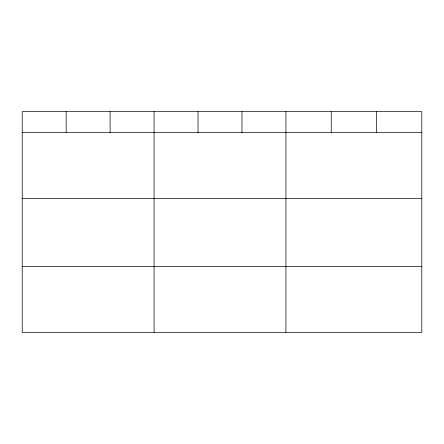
<?xml version="1.0" encoding="UTF-8"?>
<svg xmlns="http://www.w3.org/2000/svg" width="444" height="444" viewBox="0 0 444 444"><rect width="100%" height="100%" fill="white"/><g stroke="black" fill="none" stroke-linecap="round" stroke-linejoin="round"><path stroke-width="0.67" d="M421.8 198.507L421.8 111.627L22.2 111.627L22.2 332.373L421.8 332.373L421.8 198.507L22.2 198.507M22.2 132.573L421.8 132.573M22.2 266.439L421.8 266.439M376.512 111.627L376.512 132.573M331.224 111.627L331.224 132.573M285.936 111.627L285.936 332.373M241.98 111.627L241.98 132.573M198.024 111.627L198.024 132.573M154.068 111.627L154.068 332.373M110.112 111.627L110.112 132.573M66.156 111.627L66.156 132.573"/></g></svg>
